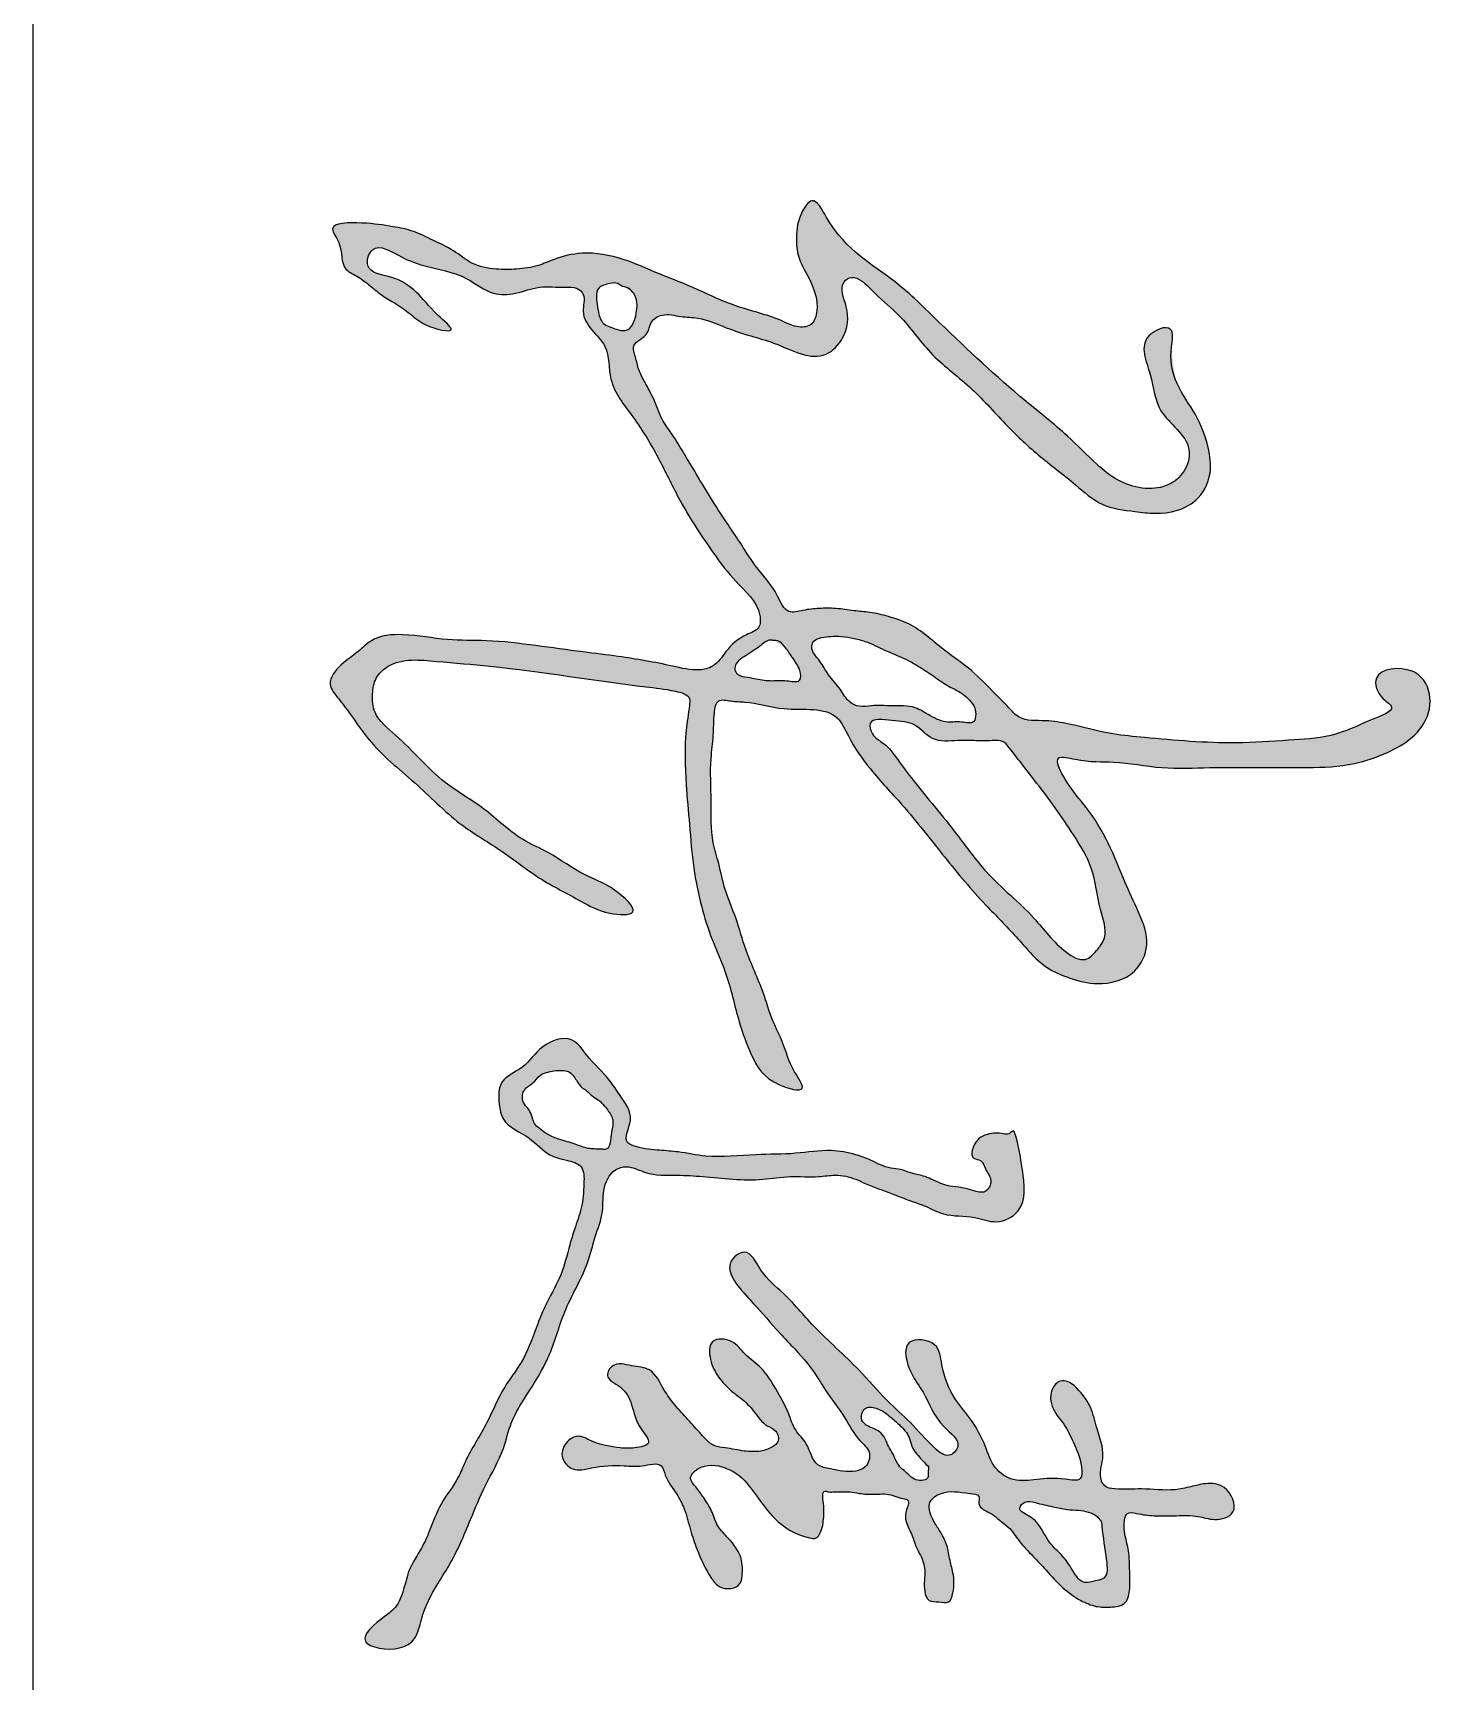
# Model space of a CAD drawing. Extents: x 174641 to 414490, y 73126 to 493158.
# Drawn here: x 252463 to 253276, y 75742 to 76700 of the extents above; entities that cross this region are included whole.
import ezdxf

# ---------------------------------------------------------------- set-up
doc = ezdxf.new("R2010")
doc.units = 0
doc.header["$LTSCALE"] = 1000
doc.header["$MEASUREMENT"] = 0
doc.layers.add('文字和字符', color=7, linetype='Continuous')

msp = doc.modelspace()

# ---------------------------------------------------------------- hatches: boundary and pattern name
at = {"layer": '文字和字符'}
h = msp.add_hatch(color=6, dxfattribs=at)
edge = h.paths.add_edge_path()
edge.add_spline(control_points=[(253124.49, 76517.52), (253124.45, 76517.29), (253125.6, 76492.4), (253139.24, 76479.65), (253145.94, 76460.94), (253148.39, 76443.09), (253138.72, 76424.24), (253118.95, 76419.73), (253100.78, 76422.24), (253083.33, 76424.15), (253066.58, 76439.74), (253046.97, 76453.98), (253026.7, 76473.45), (253007.75, 76495.22), (252983.52, 76512.47), (252969.26, 76534.29), (252953.78, 76546.28), (252946.13, 76555.26), (252938.86, 76558.99), (252930.28, 76553.56), (252937.65, 76539.19), (252935.7, 76523.82), (252919.78, 76506.47), (252898.48, 76518.85), (252879.74, 76523.81), (252864.8, 76528.71), (252851.74, 76534.76), (252838.9, 76534.76), (252829.43, 76537.66), (252821.16, 76532.67), (252820.57, 76525.31), (252815.76, 76521.91), (252810.53, 76518.17), (252813.26, 76511.2), (252814.4, 76504.22), (252818.82, 76496.12), (252823.97, 76486.9), (252827.46, 76475.8), (252834.67, 76466.31), (252841.12, 76455.6), (252848.87, 76442.63), (252857.28, 76428.48), (252865.76, 76415.43), (252874.23, 76403.15), (252883.12, 76388.47), (252894.11, 76377.39), (252900.18, 76361.77), (252910.9, 76364.78), (252919.57, 76365.59), (252929.72, 76365.8), (252939.39, 76363.98), (252949.8, 76363.46), (252960.39, 76360.79), (252976.08, 76355.72), (252990.3, 76341.99), (253008.36, 76330.18), (253019.99, 76317.67), (253029.16, 76308.83), (253037.07, 76299.52), (253050.92, 76300.92), (253068.78, 76297.73), (253087.72, 76292.36), (253120.28, 76289.42), (253154.35, 76286.2), (253190.55, 76288.88), (253214.81, 76290.01), (253231.39, 76296.48), (253241.74, 76301.51), (253256.71, 76306.67), (253244.84, 76313.84), (253239.11, 76329.96), (253262.78, 76332.53), (253274.66, 76320.88), (253275.85, 76304.04), (253265.1, 76289.66), (253249.08, 76280.83), (253228.63, 76273.81), (253208.35, 76272.88), (253189.15, 76273.03), (253170.24, 76272.92), (253146.22, 76273.31), (253118.94, 76271.73), (253091.95, 76277.3), (253074.58, 76275.73), (253054.48, 76281.46), (253064.69, 76261.22), (253075.77, 76249.88), (253088.53, 76229.12), (253096.24, 76207.99), (253105.44, 76189.17), (253112.72, 76170.92), (253103.38, 76150.87), (253083.06, 76145.75), (253065.61, 76150.08), (253048.02, 76157.56), (253034.35, 76175.28), (253013.54, 76195.37), (252991.85, 76221.51), (252970.8, 76248.88), (252949.78, 76270.66), (252938.01, 76287.57), (252928.32, 76309.48), (252900.87, 76304.54), (252881.13, 76311.38), (252868.95, 76311.29), (252859.95, 76313.5), (252858.15, 76302.07), (252858.5, 76291.78), (252855.94, 76274.46), (252857.31, 76253.84), (252856.32, 76232.96), (252861.83, 76216.21), (252864.62, 76201.03), (252871.88, 76185.06), (252877.23, 76164.42), (252886.66, 76145.42), (252891.7, 76126.75), (252899.8, 76111.61), (252902.19, 76099.66), (252914.33, 76083.15), (252889.1, 76089.31), (252880.26, 76104.41), (252871.67, 76128.3), (252867.01, 76151.34), (252857.06, 76172.95), (252850.62, 76193.12), (252846.15, 76215.52), (252844.36, 76239.26), (252841.9, 76265.76), (252841.19, 76289.49), (252843.77, 76305.27), (252844.98, 76315.27), (252832.4, 76318.5), (252796.66, 76322.14), (252747.57, 76330.74), (252698.91, 76334.45), (252673.77, 76337.14), (252661.26, 76325.51), (252659.65, 76315.36), (252660.64, 76302.12), (252680.1, 76287.31), (252697.55, 76265.34), (252725.93, 76249.74), (252743.22, 76232.13), (252764.65, 76223.06), (252781.99, 76210.1), (252798.46, 76205.15), (252818.27, 76186.6), (252794.04, 76187.73), (252779.22, 76196.79), (252756.56, 76207.87), (252735.79, 76224.89), (252709.52, 76239.6), (252686.57, 76263.4), (252658.56, 76285.32), (252645.98, 76306.74), (252632.56, 76322.07), (252641.6, 76333.58), (252651.16, 76339.36), (252661.02, 76349.64), (252680.64, 76351.2), (252702.3, 76346.58), (252728.41, 76347.25), (252754.6, 76344.05), (252780.08, 76340.42), (252806.7, 76337.24), (252829.14, 76333.43), (252847.3, 76328.83), (252859.44, 76331.44), (252865.95, 76341.99), (252874.38, 76349.76), (252885.67, 76353.11), (252885.54, 76368.41), (252871.13, 76379.89), (252855.18, 76401.61), (252839.79, 76424.87), (252826.66, 76452.87), (252812.99, 76475.92), (252796.24, 76495.67), (252798.29, 76516.86), (252787.19, 76526.94), (252780.7, 76537.22), (252784.47, 76546.88), (252778.53, 76552.71), (252769.19, 76551.78), (252757.08, 76553.56), (252743.94, 76548.08), (252728.2, 76547.31), (252713.2, 76560.52), (252693.03, 76563.33), (252676.53, 76569.24), (252660.31, 76580.1), (252654.24, 76560.56), (252672.98, 76559.04), (252686.82, 76549.31), (252694.25, 76538.73), (252712.08, 76524.14), (252690.03, 76529.35), (252682.33, 76536.78), (252673.29, 76542.89), (252664.89, 76547.72), (252658.11, 76553.69), (252651.51, 76558.56), (252640.77, 76563.53), (252643.45, 76575.9), (252632.17, 76589.88), (252656.84, 76589.88), (252669.54, 76587.93), (252684.26, 76585.21), (252695.38, 76579.15), (252707.28, 76574.15), (252717.71, 76564.96), (252731.02, 76562.41), (252744.04, 76562.58), (252755.65, 76564.05), (252767.53, 76569.63), (252784.23, 76573.44), (252805.63, 76569.51), (252825.48, 76560.17), (252847.03, 76552.33), (252866.63, 76542.11), (252884.74, 76537.48), (252897.36, 76533.23), (252905.33, 76528.77), (252915.61, 76528.97), (252920.79, 76543.31), (252914.24, 76556.62), (252906.9, 76569.92), (252905.98, 76582.7), (252907.42, 76593.51), (252916.65, 76606.66), (252932.63, 76574.22), (252959.09, 76561.8), (252997.67, 76523.49), (253029.93, 76493.24), (253062.45, 76467.92), (253078.82, 76450.93), (253095.92, 76436.57), (253117.07, 76432.7), (253132.37, 76443.64), (253138.44, 76463.62), (253114.96, 76477.29), (253113.97, 76501.42), (253102.94, 76521.73), (253126.78, 76534.22), (253124.51, 76517.64), (253124.49, 76517.52)], knot_values=[0, 0, 0, 0, 29.830329, 58.917813, 87.403057, 108.106156, 133.178165, 167.21185, 183.493575, 210.674955, 237.313626, 275.867732, 312.375317, 353.761043, 395.875537, 434.582879, 460.669761, 476.274997, 484.417806, 491.620343, 511.676156, 536.924503, 555.692553, 598.362356, 618.348177, 639.189191, 663.45492, 677.063063, 692.317653, 702.959274, 711.943659, 720.14469, 726.927846, 735.80548, 746.57076, 757.657127, 773.391329, 790.76732, 805.441898, 822.594095, 842.866694, 868.323001, 891.127033, 907.573393, 930.634575, 961.258613, 976.688727, 988.002723, 1001.170801, 1014.557807, 1029.617846, 1042.133039, 1057.768168, 1075.005198, 1109.99381, 1138.042246, 1164.89526, 1180.29965, 1191.874738, 1213.241442, 1232.349281, 1268.725268, 1294.322921, 1368.395782, 1410.724556, 1445.044845, 1469.944393, 1480.867815, 1499.328512, 1508.741629, 1526.286567, 1555.649157, 1570.573337, 1593.98259, 1617.984445, 1641.382666, 1669.439815, 1707.291974, 1725.035697, 1749.43332, 1786.029801, 1824.844218, 1863.911625, 1895.042411, 1908.396405, 1926.997455, 1954.733646, 1988.605585, 2022.407336, 2049.221687, 2076.673409, 2100.00089, 2131.565175, 2154.184674, 2175.023051, 2209.537897, 2244.846276, 2295.987218, 2350.394106, 2388.904508, 2420.906973, 2437.842954, 2481.538585, 2513.67034, 2525.068719, 2534.685067, 2544.923321, 2563.314623, 2581.768155, 2615.884833, 2650.046285, 2667.232328, 2688.872495, 2714.057646, 2739.784309, 2777.467879, 2801.534699, 2820.718126, 2846.219989, 2860.698517, 2879.243585, 2912.659008, 2940.608915, 2982.423161, 3010.685784, 3039.178412, 3070.401495, 3105.567192, 3138.040416, 3181.77967, 3202.070017, 3207.318711, 3220.228211, 3244.089956, 3371.102495, 3414.225609, 3453.462193, 3467.26996, 3480.300078, 3495.079726, 3519.973063, 3575.220664, 3613.131208, 3652.775903, 3675.917744, 3710.071084, 3737.577823, 3760.456026, 3779.026476, 3804.406012, 3842.427404, 3879.53793, 3916.903526, 3966.451123, 4017.131972, 4061.072175, 4074.638395, 4092.565028, 4109.947309, 4123.823044, 4149.665691, 4185.989873, 4217.238435, 4257.446297, 4295.790415, 4324.39685, 4369.00823, 4390.680082, 4401.809145, 4417.703641, 4439.204356, 4450.588858, 4460.404255, 4494.065203, 4522.530802, 4573.458554, 4609.521342, 4650.912748, 4685.917862, 4712.736046, 4730.120946, 4746.286022, 4759.95949, 4766.863435, 4776.672561, 4797.16942, 4817.291784, 4834.860476, 4859.323634, 4896.066848, 4914.918931, 4939.065769, 4952.349318, 4974.17708, 4996.946, 5022.500289, 5038.394722, 5059.260572, 5074.696393, 5090.132213, 5102.860644, 5115.363234, 5127.279907, 5137.839505, 5160.110254, 5171.91017, 5195.838718, 5221.384366, 5238.430758, 5255.298426, 5274.238989, 5291.838335, 5311.960699, 5328.55338, 5346.364767, 5359.960569, 5382.934513, 5416.477261, 5448.016954, 5474.30002, 5511.880375, 5539.40652, 5552.058861, 5566.94274, 5578.03298, 5588.729847, 5622.382906, 5636.081831, 5651.985781, 5673.57334, 5685.092373, 5703.046221, 5778.830378, 5827.289368, 5921.873186, 5965.463367, 5998.231583, 6019.778213, 6058.791881, 6074.951846, 6095.085564, 6133.666904, 6164.015928, 6195.290173, 6213.346315, 6227.672688, 6227.672688, 6227.672688, 6227.672688], degree=3, periodic=0)
edge = h.paths.add_edge_path(flags=16)
edge.add_spline(control_points=[(253009.47, 76308.89), (253009.41, 76309), (253002.08, 76317.78), (252993.94, 76320.2), (252986.09, 76326.47), (252978.5, 76331.17), (252969.61, 76336.48), (252959.28, 76340.27), (252949.2, 76345.62), (252940.14, 76348.18), (252933.04, 76349.43), (252926.67, 76349.33), (252921.29, 76348.87), (252916.4, 76347.34), (252914.28, 76341), (252920.63, 76335.06), (252924.84, 76326.25), (252931.99, 76319.24), (252936.06, 76311.18), (252943.27, 76307.89), (252951.62, 76309.41), (252962.25, 76308.57), (252974.61, 76309.44), (252984.2, 76302.61), (252993.54, 76298.65), (253001.72, 76300.06), (253009.81, 76297.99), (253011.22, 76303.86), (253009.5, 76308.85), (253009.47, 76308.89)], knot_values=[0, 0, 0, 0, 15.16178, 26.885115, 40.319645, 54.966413, 64.568744, 83.231373, 100.644648, 111.873825, 122.261764, 130.597594, 138.137919, 145.255344, 149.904189, 163.057972, 176.277051, 191.533217, 204.002706, 212.709306, 222.244258, 238.518955, 257.638434, 271.136509, 286.704711, 297.422187, 307.353728, 313.519692, 320.456367, 320.456367, 320.456367, 320.456367], degree=3, periodic=0)
edge = h.paths.add_edge_path(flags=16)
edge.add_spline(control_points=[(253028.33, 76286.8), (253028.51, 76286.57), (253045.24, 76265.14), (253056.3, 76250.6), (253068.17, 76232.97), (253079.88, 76214.13), (253081.27, 76193.38), (253088.1, 76175.94), (253081.14, 76166.69), (253073.73, 76158.94), (253057.33, 76168.64), (253043.56, 76188.95), (253018.03, 76208.65), (253001.36, 76232.34), (252987.01, 76250.01), (252975.13, 76264.28), (252965.77, 76276.85), (252958.71, 76286.92), (252950.33, 76290.86), (252947.41, 76302.43), (252963.49, 76299.68), (252975.51, 76299.82), (252985.23, 76287.26), (252998.62, 76288.82), (253009.85, 76288.72), (253018.05, 76288.22), (253023.75, 76289.21), (253028.3, 76286.84), (253028.33, 76286.8)], knot_values=[0, 0, 0, 0, 36.430419, 65.187197, 91.419752, 121.899033, 155.898168, 179.129599, 191.187594, 202.563458, 218.937757, 256.902618, 310.337733, 348.658026, 377.380118, 405.122206, 425.745844, 443.117225, 454.890005, 463.601594, 481.231921, 499.962837, 517.902498, 538.606138, 551.160941, 565.957672, 570.889886, 577.866804, 577.866804, 577.866804, 577.866804], degree=3, periodic=0)
edge = h.paths.add_edge_path(flags=16)
edge.add_spline(control_points=[(252893.24, 76346.95), (252893.35, 76346.96), (252902.97, 76341.09), (252905.46, 76334.64), (252908.93, 76329.41), (252909.37, 76321.59), (252899.79, 76324.21), (252892.25, 76323.1), (252884.32, 76324.13), (252877.89, 76325.73), (252872.56, 76326.02), (252870.22, 76330.11), (252871.66, 76334.96), (252876.77, 76337.78), (252881.29, 76340.93), (252886.16, 76343.89), (252888.29, 76347.56), (252893.22, 76346.95), (252893.24, 76346.95)], knot_values=[0, 0, 0, 0, 13.966431, 26.642221, 32.867363, 40.668687, 50.865474, 62.813241, 75.541774, 82.709236, 91.158043, 95.563358, 100.25464, 110.515602, 118.401257, 123.681007, 133.675528, 136.491121, 136.491121, 136.491121, 136.491121], degree=3, periodic=0)
edge = h.paths.add_edge_path(flags=16)
edge.add_spline(control_points=[(252806.3, 76552.38), (252806.39, 76552.37), (252815.9, 76546.84), (252813.59, 76538.38), (252812.07, 76531.98), (252809.47, 76527.27), (252803.93, 76526.58), (252799.52, 76528.84), (252793.87, 76530.4), (252791.45, 76535.83), (252790.59, 76542.74), (252788.76, 76552.23), (252797.5, 76554.27), (252802.02, 76555.28), (252806.26, 76552.38), (252806.3, 76552.38)], knot_values=[0, 0, 0, 0, 11.122688, 25.410392, 33.76565, 39.259742, 46.34399, 54.032835, 60.099225, 69.754386, 75.753906, 90.734986, 100.54138, 106.793197, 112.698594, 112.698594, 112.698594, 112.698594], degree=3, periodic=0)
h = msp.add_hatch(color=6, dxfattribs=at)
edge = h.paths.add_edge_path()
edge.add_spline(control_points=[(253033, 76061.45), (253033.08, 76061.21), (253038.98, 76036.21), (253040.82, 76016.51), (253022.89, 76006.82), (253008.45, 76013.05), (252993.76, 76011.54), (252981.67, 76018.28), (252971.43, 76021.42), (252959.89, 76026.21), (252949.63, 76029.7), (252939.14, 76034.64), (252929.83, 76036.75), (252917.13, 76034.47), (252903, 76036.03), (252880.66, 76031.98), (252858.52, 76034.91), (252835.93, 76036.37), (252820.97, 76035.54), (252810.54, 76041.43), (252799.86, 76040.37), (252793.17, 76028.71), (252794.85, 76014.35), (252788.95, 76000.11), (252785.6, 75984.6), (252778.34, 75970.55), (252769.52, 75952.86), (252765.3, 75935.97), (252757.2, 75920.01), (252749.32, 75907.78), (252740.17, 75893.33), (252736.18, 75874.23), (252725.52, 75856.54), (252716.02, 75833.31), (252707.75, 75813.67), (252695.89, 75795.56), (252688.75, 75781.93), (252685.27, 75762.21), (252668.63, 75758.64), (252649.94, 75765.95), (252665.06, 75778.1), (252674.53, 75784.96), (252678.53, 75795.55), (252680.95, 75807.75), (252688.4, 75818.15), (252694.01, 75831.07), (252699.23, 75845.88), (252709.13, 75857.49), (252715.67, 75874.51), (252726.91, 75890.81), (252734.94, 75911.72), (252748.09, 75927.95), (252754.43, 75945.44), (252761.23, 75962.74), (252770.4, 75977.83), (252773.73, 75992.77), (252777.68, 76005.69), (252782.09, 76017.4), (252782.94, 76029.15), (252783.18, 76042.21), (252772.16, 76044.86), (252760.99, 76047.59), (252751.37, 76059.42), (252735.8, 76064.65), (252733.23, 76078.48), (252733.05, 76092.14), (252749.21, 76098.02), (252757.01, 76111.95), (252775.85, 76118.5), (252785.87, 76103.02), (252796.36, 76094.01), (252804.53, 76081.04), (252813.6, 76070.04), (252804.63, 76055.63), (252816.38, 76051.28), (252825.82, 76050.57), (252839.57, 76049.61), (252857.87, 76045.5), (252880.86, 76048.52), (252905.21, 76047.93), (252924.53, 76051.41), (252939.29, 76048.76), (252950.64, 76044.56), (252958.85, 76039.86), (252967.27, 76039.65), (252973.19, 76036.96), (252980.97, 76035.72), (252987.63, 76032.33), (252994.46, 76029.56), (253001.38, 76029.3), (253008.25, 76027.37), (253016.7, 76024.62), (253020.97, 76033.59), (253016.07, 76038.73), (253014.62, 76045.11), (253006.07, 76045.35), (253010.2, 76056.97), (253018.02, 76060.42), (253025.04, 76060.6), (253029.62, 76059.54), (253032.99, 76061.48), (253033, 76061.45)], knot_values=[0, 0, 0, 0, 31.567408, 64.804615, 84.514899, 102.449572, 127.665217, 143.393176, 158.761139, 172.306084, 195.386314, 203.777391, 220.63047, 233.896682, 257.032253, 279.176201, 327.700844, 348.661996, 374.096735, 388.033075, 396.915328, 415.877792, 435.250381, 456.66983, 478.431065, 501.305126, 522.015154, 560.722472, 573.046245, 596.2976, 621.456877, 643.421109, 676.452722, 706.559804, 747.979879, 764.804525, 796.369237, 812.756663, 842.42195, 854.740888, 879.873646, 891.588111, 907.370515, 923.988969, 943.623296, 959.405623, 982.733778, 1008.381509, 1021.700495, 1058.208083, 1090.24983, 1114.093944, 1144.201026, 1166.925646, 1191.573171, 1217.002209, 1229.971469, 1248.063792, 1268.029249, 1281.440462, 1294.753802, 1308.690116, 1329.858381, 1355.865323, 1368.43417, 1386.209945, 1406.30905, 1430.06276, 1453.845898, 1470.989804, 1499.087867, 1512.54167, 1535.266273, 1553.042048, 1560.571233, 1580.172383, 1594.917168, 1617.197884, 1657.975453, 1689.943564, 1718.67234, 1738.776712, 1751.36341, 1769.195262, 1777.025624, 1785.794542, 1795.901638, 1809.568461, 1816.675984, 1826.397683, 1837.686133, 1847.881877, 1857.816128, 1868.115168, 1875.917125, 1881.585263, 1896.597226, 1905.82176, 1918.671785, 1923.218896, 1927.782629, 1927.782629, 1927.782629, 1927.782629], degree=3, periodic=0)
edge = h.paths.add_edge_path(flags=17)
edge.add_spline(control_points=[(252778.59, 76091.19), (252778.55, 76091.25), (252774.9, 76096.92), (252768.93, 76097.02), (252763.22, 76096.59), (252756.88, 76094.35), (252753.65, 76089.09), (252748.53, 76086.84), (252747.09, 76082.62), (252747.04, 76078.81), (252749.47, 76075.94), (252752.04, 76072.74), (252752.99, 76069.02), (252754.47, 76064.99), (252758.14, 76062.47), (252762.36, 76059.11), (252769.33, 76056.46), (252777.2, 76054.51), (252785.24, 76051), (252791.15, 76051.37), (252798.61, 76050.59), (252798.28, 76060.67), (252800.83, 76068.34), (252796.6, 76074), (252793.56, 76078.07), (252790.04, 76080.62), (252786.62, 76082.72), (252784.42, 76085.6), (252780.95, 76086.86), (252778.63, 76091.14), (252778.59, 76091.19)], knot_values=[0, 0, 0, 0, 9.663903, 14.696519, 25.589324, 33.287033, 41.448102, 50.312117, 54.669885, 59.317586, 65.471876, 69.610934, 76.339168, 81.250991, 86.994431, 94.228062, 103.814692, 117.550507, 128.275999, 139.362893, 142.658643, 157.109971, 167.517587, 177.222957, 183.783609, 188.977779, 195.04957, 200.641099, 203.083872, 211.139425, 211.139425, 211.139425, 211.139425], degree=3, periodic=0)
h = msp.add_hatch(color=6, dxfattribs=at)
edge = h.paths.add_edge_path()
edge.add_spline(control_points=[(253067.76, 75913.68), (253067.88, 75913.57), (253079.45, 75901.05), (253080.48, 75887.97), (253086.72, 75873.8), (253081.88, 75862.79), (253085.1, 75854.51), (253094.91, 75852.93), (253108.15, 75854.36), (253123.19, 75852.12), (253135.47, 75854.79), (253144.77, 75857.29), (253157.14, 75856.44), (253164.76, 75838.89), (253149.45, 75834.71), (253139.11, 75838.51), (253127.19, 75838.04), (253114.98, 75837.81), (253106.26, 75838.79), (253098.38, 75840.65), (253095.44, 75830.22), (253100.1, 75819.94), (253100.02, 75806.25), (253100.51, 75796.52), (253098.89, 75785.99), (253088.93, 75784.73), (253080.19, 75784.93), (253070.5, 75788.97), (253060.53, 75796.18), (253052.21, 75805.7), (253043.77, 75814.8), (253035.83, 75822.54), (253030.96, 75830.89), (253024.42, 75835.27), (253019.55, 75840.14), (253011, 75842.63), (253013.79, 75850.56), (253002.12, 75851.29), (252993.53, 75853.68), (252981.92, 75846.33), (252984.76, 75837.07), (252989.26, 75829.94), (252994.06, 75822.43), (252995.22, 75813.24), (252997.97, 75803.8), (252998.36, 75795.6), (252995.58, 75786.59), (252989.13, 75788.4), (252982.88, 75787.66), (252979.68, 75796.65), (252982.04, 75805.04), (252979.22, 75814.22), (252975.57, 75820.31), (252973.61, 75827.41), (252969.85, 75833.7), (252969.45, 75840.47), (252973.01, 75847.23), (252965.67, 75848.42), (252960.67, 75851.02), (252953.32, 75850.54), (252948.03, 75850.49), (252942.54, 75851), (252937.57, 75852.17), (252932.64, 75851.82), (252928.58, 75852.03), (252925.64, 75851.63), (252920.55, 75853.57), (252922.71, 75843.5), (252922.27, 75836.47), (252921.55, 75829.67), (252918.11, 75824.39), (252906.92, 75826.24), (252894.54, 75834.07), (252883.6, 75848.92), (252875.57, 75860.53), (252863.5, 75867.37), (252851.77, 75868.68), (252842.99, 75860.05), (252848.69, 75854.32), (252852.59, 75848.37), (252857.58, 75841.01), (252860.07, 75831.7), (252868.03, 75824.09), (252875.12, 75814.65), (252875.25, 75804.96), (252873.72, 75795.65), (252862.24, 75794.61), (252854.46, 75804.91), (252849.18, 75816.32), (252844.59, 75830.11), (252841.98, 75841.13), (252836.7, 75851.86), (252830.47, 75858.7), (252828.1, 75870.12), (252816.34, 75866.18), (252803.75, 75867.57), (252790.22, 75867.09), (252776.46, 75862.95), (252768.35, 75872.28), (252772.06, 75881.27), (252779.79, 75885.56), (252789.8, 75879.72), (252801.26, 75877.47), (252811.73, 75877.02), (252823.95, 75879.62), (252813.14, 75890.71), (252811.61, 75901.7), (252806.12, 75913.29), (252794.15, 75917.77), (252800.39, 75928.2), (252810.59, 75924.59), (252823.24, 75924.31), (252828.63, 75911.76), (252835.68, 75902.31), (252843.33, 75893.98), (252850.63, 75885.92), (252857.24, 75878.29), (252866.78, 75877.46), (252875.48, 75875.4), (252885.08, 75875.03), (252891.81, 75877.29), (252896.84, 75881.25), (252895.21, 75888.12), (252887.2, 75890.6), (252882.13, 75898.93), (252875.25, 75905.73), (252867.54, 75911.1), (252860.81, 75918.53), (252855.83, 75927.69), (252855.24, 75941.94), (252870.19, 75940.64), (252876.36, 75931.09), (252887.29, 75924.08), (252894.56, 75911.41), (252901.54, 75899.6), (252905.06, 75887.53), (252913.96, 75879.81), (252915.81, 75867.2), (252928.76, 75864.84), (252937.91, 75862.73), (252947.67, 75866.02), (252950.54, 75875.48), (252940.99, 75882.97), (252933.99, 75897.34), (252924.63, 75908.37), (252916.31, 75922.79), (252907.76, 75932.67), (252894.4, 75946.59), (252883.59, 75959.46), (252872.26, 75970.92), (252864.15, 75984.22), (252878.41, 75995.47), (252886.22, 75977.71), (252900.71, 75966.66), (252918.35, 75945.06), (252940.41, 75926.36), (252957.39, 75906.04), (252973.68, 75891.9), (252983.01, 75880.48), (252994.44, 75870.62), (253003.97, 75880.64), (252987.09, 75891.79), (252982.57, 75907.62), (252971.94, 75920.91), (252966.15, 75942.29), (252989.41, 75940.14), (252990.86, 75922.12), (252996.85, 75906.91), (253008.92, 75893.36), (253016.23, 75879.77), (253020.41, 75865.5), (253032.66, 75857.49), (253047.51, 75859.27), (253058.84, 75860.43), (253072.79, 75857.3), (253072.26, 75870.38), (253067.71, 75879.56), (253062.9, 75890.89), (253055, 75898.99), (253053.07, 75909.39), (253059.13, 75918.89), (253067.69, 75913.74), (253067.76, 75913.68)], knot_values=[0, 0, 0, 0, 21.814226, 40.014518, 62.705103, 80.181203, 87.059593, 95.960741, 117.525979, 144.48919, 157.446323, 169.514731, 184.787555, 205.834293, 221.965238, 235.360358, 252.742704, 270.71375, 285.202589, 292.391017, 298.294038, 323.168932, 339.890762, 353.677583, 365.620364, 378.129251, 389.526685, 402.989381, 420.611403, 440.531037, 455.37129, 472.336878, 486.5792, 494.822314, 504.352288, 516.704907, 522.699181, 530.27695, 553.639261, 565.149337, 577.864888, 587.528817, 601.603428, 613.797645, 625.753182, 641.937729, 649.9788, 657.766267, 665.645468, 673.686615, 691.069983, 702.267642, 712.223711, 720.551303, 732.907569, 741.299569, 750.370401, 754.159277, 767.819998, 775.008381, 783.993926, 790.014194, 797.893351, 805.081778, 810.473088, 814.666318, 817.720913, 829.769177, 838.760629, 852.283854, 856.964277, 862.355586, 894.641394, 917.573479, 938.655869, 952.338385, 974.413595, 984.091028, 992.098792, 1002.565424, 1015.429981, 1028.359865, 1041.617731, 1060.692449, 1075.149999, 1081.330321, 1097.650211, 1107.252151, 1133.82575, 1149.932866, 1167.658992, 1180.945792, 1198.851742, 1207.212315, 1222.48382, 1236.906949, 1263.262694, 1278.557776, 1291.815576, 1304.435541, 1313.922398, 1324.654884, 1349.142625, 1361.020488, 1372.838601, 1385.371679, 1406.33795, 1423.525104, 1437.340436, 1446.079862, 1461.351368, 1476.168885, 1496.200813, 1510.803882, 1526.560496, 1542.662576, 1557.114579, 1565.766985, 1581.249459, 1594.824166, 1604.755407, 1610.756543, 1619.414177, 1627.419657, 1643.634371, 1658.03725, 1667.713087, 1682.728431, 1698.677316, 1713.209272, 1728.480822, 1743.495369, 1760.340716, 1781.062409, 1803.083586, 1817.90876, 1831.829559, 1851.204785, 1861.937228, 1882.369986, 1890.726834, 1902.273459, 1915.005119, 1936.427946, 1969.389218, 1974.338724, 2005.754245, 2023.168452, 2055.026844, 2074.268902, 2093.867831, 2107.78631, 2127.599717, 2153.412209, 2189.440129, 2240.453356, 2274.08225, 2299.89394, 2328.106323, 2341.387876, 2350.989816, 2370.530551, 2403.28468, 2421.19063, 2445.869309, 2466.302067, 2483.491087, 2513.600141, 2534.81948, 2557.988589, 2577.732832, 2594.915337, 2613.696208, 2636.660478, 2648.798069, 2658.352665, 2679.53953, 2695.582632, 2708.030864, 2726.091721, 2735.787779, 2747.159611, 2747.159611, 2747.159611, 2747.159611], degree=3, periodic=0)
edge = h.paths.add_edge_path(flags=16)
edge.add_spline(control_points=[(252982.83, 75866.98), (252982.78, 75867.02), (252977.06, 75872.93), (252973.51, 75877.03), (252971.99, 75884.91), (252967.13, 75890.23), (252961.91, 75894.76), (252957.64, 75898.41), (252952.95, 75900.76), (252947.44, 75902.05), (252944.24, 75897.98), (252943.66, 75893.11), (252948.73, 75889.3), (252954.6, 75887.91), (252958.12, 75882.98), (252959.85, 75878.17), (252962.98, 75873.74), (252965.1, 75867.09), (252970.48, 75863.16), (252974.72, 75858.91), (252978.85, 75858.22), (252983.75, 75859.57), (252983.02, 75863.16), (252982.85, 75866.96), (252982.83, 75866.98)], knot_values=[0, 0, 0, 0, 8.439041, 20.62857, 28.097042, 39.877603, 49.765051, 57.178901, 62.854461, 72.258155, 76.58164, 82.950578, 90.312624, 100.188639, 107.6845, 114.090351, 121.535477, 130.11106, 142.317774, 148.462757, 154.387511, 159.526625, 165.895648, 169.459976, 169.459976, 169.459976, 169.459976], degree=3, periodic=0)
edge = h.paths.add_edge_path(flags=16)
edge.add_spline(control_points=[(253081.82, 75836.92), (253081.77, 75836.98), (253075.76, 75841.01), (253070.26, 75841.18), (253063.12, 75841.64), (253054.77, 75843.41), (253046.83, 75845.15), (253039.65, 75847.29), (253033.82, 75841.14), (253043.53, 75837.68), (253048.8, 75830.81), (253053.12, 75822.17), (253060.85, 75815.33), (253066.33, 75807.84), (253071.66, 75797.61), (253079.8, 75800.2), (253087.69, 75801.8), (253086.35, 75816.68), (253083.72, 75826.94), (253083.99, 75834.83), (253081.83, 75836.9), (253081.82, 75836.92)], knot_values=[0, 0, 0, 0, 9.334311, 17.140719, 26.361451, 38.018579, 52.789195, 61.01517, 67.124154, 79.068588, 89.242621, 105.885881, 117.802758, 131.460083, 146.451071, 157.202444, 163.309657, 177.435607, 205.630785, 210.588468, 213.165382, 213.165382, 213.165382, 213.165382], degree=3, periodic=0)

# ---------------------------------------------------------------- linework, layer by layer
msp.add_line((252462.68, 82272.66), (252462.68, 74272.66))
at = {"layer": '文字和字符', "color": 6}
for points, start_tangent, end_tangent in [([(253124.49, 76517.52), (253127.68, 76496.26), (253138.3, 76478.19), (253145.74, 76459.06), (253146.8, 76444.18), (253138.3, 76428.23), (253114.93, 76420.79), (253103.25, 76421.86), (253084.12, 76426.11), (253068.61, 76437.42), (253046.94, 76454.81), (253027.82, 76472.88), (253007.04, 76494.27), (252984.27, 76514.34), (252966.21, 76535.59), (252952.4, 76548.35), (252944.15, 76555.99), (252938.61, 76557.92), (252934.13, 76555.31), (252935.4, 76540.91), (252933.28, 76522.84), (252923.72, 76513.27), (252893.63, 76519.61), (252879.89, 76523.91), (252865.66, 76528.72), (252849.07, 76534.25), (252839.31, 76535.23), (252828.35, 76536.05), (252822.01, 76531.73), (252819.71, 76525.68), (252815.39, 76521.64), (252811.93, 76518.19), (252812.8, 76511.85), (252814.81, 76504.36), (252818.27, 76497.15), (252823.45, 76487.07), (252828.35, 76475.54), (252834.15, 76466.7), (252840.73, 76456.24), (252848.22, 76443.7), (252857.72, 76428), (252866.66, 76414.21), (252873.27, 76404.37), (252882.48, 76390.54), (252895.44, 76372.68), (252902.06, 76363.74), (252910.19, 76364.36), (252919.62, 76365.48), (252929.26, 76365.48), (252940.03, 76364.13), (252949.01, 76363.23), (252960, 76360.76), (252971.67, 76356.5), (252991.99, 76341.58), (253008.09, 76329.36), (253021.97, 76315.87), (253029.75, 76307.95), (253035.88, 76302.3), (253051.14, 76300.21), (253064.77, 76298.28), (253090.36, 76292.6), (253108.69, 76290.46), (253161.98, 76287.38), (253192.45, 76288.86), (253217.01, 76291.73), (253233.91, 76297.78), (253241.1, 76300.98), (253252.29, 76308.18), (253247.49, 76312.98), (253243.5, 76324.97), (253264.27, 76328.97), (253272.27, 76321.77), (253273.86, 76304.98), (253264.27, 76290.58), (253249.89, 76281.79), (253230.71, 76275.39), (253203.54, 76272.99), (253190.75, 76272.99), (253173.17, 76272.99), (253146.79, 76272.99), (253118.82, 76272.99), (253090.85, 76276.19), (253068.47, 76277.79), (253058.88, 76278.59), (253062.88, 76265.79), (253074.87, 76249.8), (253087.65, 76229.01), (253097.24, 76206.61), (253105.24, 76189.02), (253110.03, 76169.83), (253102.84, 76154.63), (253081.26, 76147.44), (253065.28, 76150.63), (253051.69, 76157.03), (253034.11, 76174.63), (253016.53, 76193.02), (252992.55, 76221.01), (252967.78, 76251.4), (252949.39, 76272.19), (252936.61, 76291.38), (252930.21, 76301.78), (252899.2, 76307.24), (252876.37, 76311.1), (252868.18, 76311.73), (252861.25, 76311.73), (252858.73, 76304.8), (252858.1, 76291.56), (252856.84, 76278.32), (252856.84, 76253.74), (252858.1, 76229.15), (252861.25, 76217.17), (252865.03, 76202.04), (252871.33, 76185.02), (252877, 76167.37), (252887.08, 76142.15), (252892.75, 76125.76), (252898.42, 76113.15), (252905.35, 76096.13), (252909.76, 76086.68), (252896.53, 76088.57), (252880.15, 76106.22), (252873.22, 76125.13), (252865.03, 76154.13), (252857.47, 76173.04), (252851.17, 76192.59), (252846.76, 76214.65), (252844.24, 76239.87), (252842.35, 76263.19), (252842.35, 76294.71), (252844.24, 76309.21), (252844.24, 76312.99), (252836.05, 76317.41), (252819.04, 76319.93), (252728.3, 76331.93), (252697.35, 76334.75), (252669.22, 76331.93), (252662.18, 76324.89), (252660.07, 76315.74), (252661.48, 76305.19), (252673.44, 76291.81), (252702.27, 76264.36), (252724.78, 76248.88), (252747.29, 76231.28), (252762.06, 76223.54), (252783.16, 76210.87), (252800.75, 76201.72), (252811.3, 76189.05), (252797.93, 76188.35), (252781.05, 76195.39), (252757.14, 76208.76), (252735.33, 76224.24), (252712.83, 76239.03), (252686.09, 76262.69), (252659.37, 76287.59), (252640.38, 76312.93), (252635.45, 76321.38), (252641.78, 76332.64), (252651.63, 76340.38), (252659.37, 76346.71), (252677.66, 76350.23), (252703.68, 76347.42), (252726.19, 76346.71), (252755.03, 76343.9), (252782.41, 76340.21), (252802.86, 76337.56), (252834.51, 76331.93), (252849.98, 76329.82), (252857.72, 76331.93), (252865.46, 76340.38), (252877.42, 76350.23), (252884.45, 76354.46), (252885.15, 76361.49), (252871.17, 76381.31), (252858.43, 76397.39), (252838.73, 76428.36), (252826.88, 76451.49), (252811.3, 76476.92), (252798.64, 76498.74), (252795.12, 76517.75), (252787.38, 76527.6), (252782.46, 76538.16), (252782.46, 76548.01), (252778.94, 76551.53), (252771.91, 76552.24), (252757.14, 76552.24), (252743.07, 76548.72), (252730.41, 76548.72), (252714.94, 76557.16), (252689.61, 76564.9), (252676.95, 76569.83), (252660.07, 76574.05), (252657.26, 76564.9), (252671.33, 76557.87), (252685.39, 76549.42), (252698.05, 76536.05), (252705.79, 76527.6), (252691.02, 76530.42), (252681.88, 76536.75), (252672.73, 76543.09), (252665, 76548.01), (252657.96, 76553.64), (252650.93, 76558.57), (252644.6, 76562.79), (252640.38, 76578.28), (252636.86, 76586.02), (252653.74, 76589.54), (252672.03, 76587.43), (252683.99, 76584.61), (252695.04, 76579.56), (252707.2, 76573.35), (252717.75, 76566.31), (252731.82, 76562.79), (252743.77, 76562.79), (252756.43, 76564.9), (252765.58, 76568.42), (252781.76, 76571.94), (252805.67, 76568.42), (252826.77, 76559.98), (252844.36, 76552.94), (252869.19, 76542.12), (252888.14, 76536.26), (252896.72, 76533.18), (252906.74, 76529.36), (252914.67, 76530.4), (252918.11, 76537.29), (252911.91, 76560.74), (252907.78, 76569.7), (252906.4, 76581.08), (252909.84, 76596.25), (252915.36, 76602.46), (252923.97, 76592.8), (252963.73, 76555.36), (252989.48, 76531.78), (253039.87, 76485.88), (253063.93, 76465.68), (253081.01, 76449.37), (253093.43, 76440.05), (253121.37, 76436.94), (253130.69, 76443.93), (253134.57, 76457.92), (253118.27, 76480.44), (253112.06, 76501.41), (253111.28, 76523.93), (253123.7, 76527.82), (253124.49, 76517.52)], (-0.173097, -0.984905), (-0.173097, -0.984905)), ([(252806.3, 76552.38), (252812.56, 76547.37), (252813.31, 76537.1), (252811.56, 76531.34), (252809.31, 76528.08), (252804.3, 76527.08), (252799.05, 76528.84), (252795.04, 76530.59), (252791.54, 76536.6), (252790.79, 76540.86), (252791.54, 76551.63), (252798.04, 76554.38), (252802.55, 76554.38), (252806.3, 76552.38)], (0.995785, -0.091716), (0.995785, -0.091716)), ([(252893.24, 76346.95), (252901.35, 76340.98), (252906.41, 76333.38), (252908.42, 76329.37), (252908.18, 76323.75), (252900.84, 76323.5), (252892.23, 76323.5), (252883.11, 76324.51), (252878.05, 76325.52), (252872.22, 76327.3), (252870.7, 76330.08), (252871.46, 76333.38), (252877.12, 76338.14), (252881.88, 76341.25), (252885, 76343.42), (252891.22, 76347.06), (252893.24, 76346.95)], (0.99378, 0.111358), (0.99378, 0.111358)), ([(253009.47, 76308.89), (253001.75, 76316.62), (252994.31, 76320.63), (252986.3, 76326.07), (252977.43, 76331.79), (252971.43, 76335.23), (252959.13, 76340.67), (252947.68, 76345.82), (252939.92, 76348.1), (252932.52, 76349.25), (252926.51, 76349.25), (252921.12, 76348.63), (252916.5, 76346.39), (252915.36, 76343.24), (252919.94, 76334.94), (252925.08, 76326.93), (252931.95, 76318.34), (252937.38, 76311.18), (252943.11, 76308.61), (252949.97, 76308.89), (252961.7, 76308.89), (252975.43, 76307.75), (252984.01, 76303.17), (252994.6, 76299.45), (253002.32, 76299.45), (253009.47, 76299.73), (253010.62, 76304.03), (253009.47, 76308.89)], (-0.542256, 0.840213), (-0.542256, 0.840213)), ([(253028.33, 76286.8), (253044.45, 76266.07), (253056.88, 76249.49), (253067.46, 76233.83), (253077.8, 76214.44), (253083.11, 76190.53), (253085.42, 76173.94), (253080.81, 76166.57), (253074.37, 76161.51), (253063.32, 76165.65), (253044.45, 76185.46), (253016.87, 76212.34), (252999.75, 76234.01), (252986.82, 76250.17), (252974.22, 76265.69), (252965.32, 76277.59), (252957.1, 76287.03), (252950.63, 76292.53), (252949.34, 76298.67), (252961.94, 76300.29), (252975.19, 76297.7), (252985.53, 76289.94), (253000.39, 76288.65), (253009.44, 76288.65), (253020.11, 76288.65), (253023.66, 76288.65), (253028.33, 76286.8)], (0.612093, -0.790786), (0.612093, -0.790786)), ([(253033, 76061.45), (253037.76, 76039.2), (253035.38, 76015.37), (253022.68, 76009.01), (253009.98, 76011.4), (252991.93, 76013.55), (252981.48, 76017.93), (252971.07, 76021.72), (252961.98, 76025.26), (252946.46, 76031.26), (252940.9, 76033.64), (252929, 76036.02), (252919.47, 76035.23), (252902.8, 76035.23), (252886.92, 76033.64), (252851.98, 76035.23), (252836.9, 76036.02), (252818.64, 76037.61), (252809.11, 76040.79), (252802.76, 76040), (252794.82, 76028.87), (252793.67, 76014.96), (252789.44, 76000.11), (252785.01, 75985.07), (252778.15, 75970.08), (252771.8, 75956.58), (252762.27, 75930.36), (252758.3, 75922.42), (252749.57, 75908.12), (252740.83, 75892.23), (252736.07, 75877.13), (252725.75, 75855.68), (252717.02, 75835.82), (252704.31, 75808.81), (252697.96, 75798.48), (252688.43, 75777.83), (252684.46, 75766.7), (252663.82, 75761.14), (252655.88, 75765.12), (252667, 75779.42), (252673.35, 75784.98), (252678.11, 75795.3), (252681.55, 75806.78), (252688.43, 75819.14), (252693.2, 75829.47), (252699.91, 75844.88), (252709.87, 75860.45), (252713.84, 75869.19), (252726.54, 75892.23), (252736.86, 75912.88), (252746.39, 75927.18), (252755.12, 75947.05), (252761.48, 75962.14), (252769.42, 75978.03), (252774.68, 75995.58), (252777.41, 76004.52), (252781.32, 76016.96), (252782.91, 76031.26), (252781.32, 76040.79), (252772.59, 76044.76), (252763.06, 76047.94), (252751.15, 76057.47), (252736.07, 76068.6), (252733.69, 76077.34), (252735.28, 76090.05), (252746.9, 76098.69), (252759.09, 76110.7), (252775.77, 76114.68), (252784.5, 76105.94), (252798, 76090.84), (252803.55, 76082.9), (252809.91, 76067.8), (252808.32, 76055.09), (252813.15, 76052.62), (252827.11, 76050.49), (252837.69, 76049.53), (252853.57, 76047.15), (252882.95, 76047.94), (252905.97, 76048.74), (252926.61, 76050.32), (252940.9, 76047.94), (252949.41, 76044.79), (252961.36, 76040.07), (252966.95, 76039.3), (252972.96, 76037.35), (252980.02, 76035.55), (252989.12, 76031.78), (252993.94, 76030.04), (253000.88, 76029.08), (253008.78, 76027.15), (253016.11, 76026.57), (253019.38, 76032.94), (253016.3, 76039.69), (253013.41, 76044.51), (253009.55, 76045.86), (253011.67, 76056.47), (253017.46, 76059.75), (253026.71, 76060.13), (253029.99, 76060.13), (253033, 76061.45)], (0.327011, -0.945021), (0.327011, -0.945021)), ([(252778.59, 76091.19), (252773.84, 76096.28), (252770.28, 76096.96), (252762.48, 76096.11), (252757.39, 76093.91), (252753.31, 76089.66), (252748.39, 76085.59), (252747.27, 76082.65), (252747.38, 76079.31), (252749.76, 76075.56), (252751.51, 76073.15), (252753.2, 76068.6), (252754.67, 76065.39), (252757.79, 76062.66), (252762.05, 76059.66), (252768.4, 76056.93), (252777.86, 76054.02), (252785.21, 76051.64), (252793.18, 76051.13), (252795.56, 76051.13), (252798.95, 76060.97), (252799.63, 76068.44), (252796.2, 76074.54), (252793.16, 76078.16), (252790.2, 76080.45), (252786.67, 76083.03), (252783.69, 76085.75), (252782.15, 76086.61), (252778.59, 76091.19)], (-0.541945, 0.840414), (-0.541945, 0.840414)), ([(253067.76, 75913.68), (253077.25, 75901.16), (253081.14, 75888.63), (253084.59, 75872.65), (253083.3, 75860.12), (253085.4, 75855.63), (253091.5, 75853.64), (253107.04, 75853.64), (253126.47, 75853.21), (253135.65, 75854.91), (253144.16, 75856.66), (253154.96, 75854.5), (253160.14, 75840.25), (253149.35, 75835.93), (253139.85, 75837.66), (253127.33, 75838.09), (253114.38, 75838.09), (253104.02, 75839.38), (253098.84, 75839.38), (253097.11, 75835.5), (253099.42, 75817.72), (253100.13, 75805.69), (253100.13, 75795.75), (253097.54, 75787.55), (253088.91, 75784.96), (253080.71, 75785.39), (253071.64, 75788.84), (253061.28, 75796.19), (253051.35, 75806.55), (253044.05, 75814.37), (253035.81, 75823.4), (253029.49, 75831.49), (253024.85, 75835.19), (253019.41, 75839.38), (253012.5, 75845), (253012.5, 75849.32), (253007.32, 75851.05), (252990.48, 75851.05), (252984.01, 75845.86), (252985.3, 75836.79), (252988.76, 75830.75), (252993.53, 75821.8), (252995.46, 75813.22), (252997.39, 75804.83), (252997.39, 75793.16), (252994.8, 75787.98), (252989.19, 75787.98), (252983.57, 75788.84), (252980.98, 75794.03), (252980.98, 75806.55), (252978.83, 75814.33), (252975.69, 75820.78), (252973.65, 75826.43), (252970.19, 75834.63), (252970.19, 75840.68), (252971.06, 75847.16), (252968.47, 75848.02), (252958.97, 75850.62), (252953.79, 75850.62), (252947.31, 75850.62), (252943, 75851.05), (252937.38, 75851.91), (252932.2, 75851.91), (252928.32, 75851.91), (252925.3, 75851.91), (252923.14, 75852.34), (252922.27, 75843.7), (252922.27, 75837.22), (252920.12, 75827.72), (252917.96, 75825.13), (252914.07, 75825.13), (252893.78, 75836.51), (252883.39, 75849.36), (252873.6, 75860.98), (252865.04, 75865.88), (252849.15, 75865.27), (252844.87, 75859.76), (252847.92, 75854.87), (252852.35, 75848.76), (252857.09, 75840.79), (252860.76, 75832.23), (252866.88, 75824.89), (252874.21, 75813.26), (252874.83, 75802.86), (252873.6, 75798.58), (252861.99, 75796.74), (252857.09, 75801.64), (252848.54, 75818.77), (252844.87, 75829.78), (252841.2, 75842.02), (252836.92, 75850.58), (252830.19, 75861.6), (252827.75, 75867.1), (252816.74, 75867.1), (252806.35, 75867.1), (252787.39, 75865.88), (252776.39, 75865.27), (252770.27, 75872.61), (252773.33, 75881.17), (252779.45, 75884.23), (252786.78, 75881.79), (252803.9, 75877.5), (252812.46, 75877.5), (252820.41, 75880.56), (252816.13, 75888.52), (252810.63, 75902.59), (252803.9, 75912.99), (252796.57, 75919.72), (252799.62, 75925.22), (252810.63, 75925.22), (252821.02, 75922.78), (252829.58, 75911.15), (252835.7, 75902.59), (252843.22, 75894.08), (252850.98, 75885.46), (252858.93, 75878.73), (252865.04, 75877.5), (252876.05, 75875.67), (252885.83, 75875.67), (252892.56, 75878.11), (252895.61, 75881.17), (252894.39, 75887.29), (252889.5, 75890.35), (252881.55, 75898.92), (252874.21, 75906.26), (252868.71, 75910.54), (252861.37, 75918.49), (252856.48, 75928.9), (252857.71, 75939.3), (252868.71, 75939.3), (252876.66, 75931.95), (252885.83, 75924), (252894.39, 75911.76), (252901.73, 75897.69), (252906.01, 75887.9), (252912.12, 75879.95), (252918.85, 75867.71), (252926.18, 75865.27), (252940.86, 75864.04), (252946.36, 75866.49), (252948.81, 75874.44), (252943.3, 75881.79), (252934.74, 75894.63), (252921.29, 75914.21), (252919.46, 75917.27), (252905.4, 75935.01), (252896.84, 75944.19), (252881.55, 75961.32), (252872.38, 75971.72), (252868.1, 75985.18), (252876.05, 75991.3), (252885.83, 75980.9), (252898.67, 75967.44), (252916.4, 75948.47), (252942.69, 75922.78), (252959.2, 75905.03), (252972.65, 75892.19), (252986.71, 75877.5), (252995.27, 75873.22), (253000.17, 75878.11), (252992.22, 75889.74), (252979.99, 75909.93), (252973.26, 75920.94), (252972.04, 75938.68), (252986.71, 75937.46), (252990.99, 75925.84), (252998.94, 75905.65), (253008.11, 75893.41), (253016.06, 75878.73), (253022.18, 75865.88), (253032.57, 75859.15), (253046.1, 75859.07), (253062.65, 75859.28), (253071.39, 75859.66), (253072.15, 75866.51), (253067.21, 75880.95), (253061.89, 75891.22), (253056.57, 75898.44), (253055.05, 75911.37), (253059.99, 75916.31), (253067.76, 75913.68)], (0.748624, -0.662995), (0.748624, -0.662995)), ([(252982.83, 75866.98), (252978.62, 75871.37), (252973.5, 75878.51), (252971.86, 75883.63), (252966.73, 75890.4), (252961.43, 75895.16), (252957.22, 75898.46), (252953.57, 75900.29), (252946.8, 75900.65), (252944.79, 75898.27), (252944.42, 75893.7), (252948.26, 75890.04), (252954.66, 75886.93), (252958.01, 75882.68), (252959.94, 75878.49), (252962.6, 75873.83), (252965.27, 75868.26), (252971.49, 75862.04), (252974.96, 75859.29), (252979.17, 75858.56), (252982.65, 75859.84), (252983.01, 75864.42), (252982.83, 75866.98)], (-0.74019, 0.672398), (-0.74019, 0.672398)), ([(253081.82, 75836.92), (253075.95, 75840.21), (253070.41, 75841.2), (253063.79, 75841.74), (253055.53, 75843.26), (253045.16, 75845.7), (253039.24, 75845.99), (253036.28, 75842.74), (253042.8, 75837.11), (253047.83, 75831.78), (253054.34, 75821.7), (253060.26, 75815.48), (253066.15, 75807.6), (253073.29, 75799.49), (253080.98, 75800.38), (253085.13, 75801.86), (253086.61, 75811.93), (253083.94, 75832.07), (253083.05, 75835.53), (253081.82, 75836.92)], (-0.632104, 0.774883), (-0.632104, 0.774883))]:
    msp.add_spline(points, degree=3, dxfattribs=dict(at, start_tangent=start_tangent, end_tangent=end_tangent))

doc.saveas('drawing.dxf')
